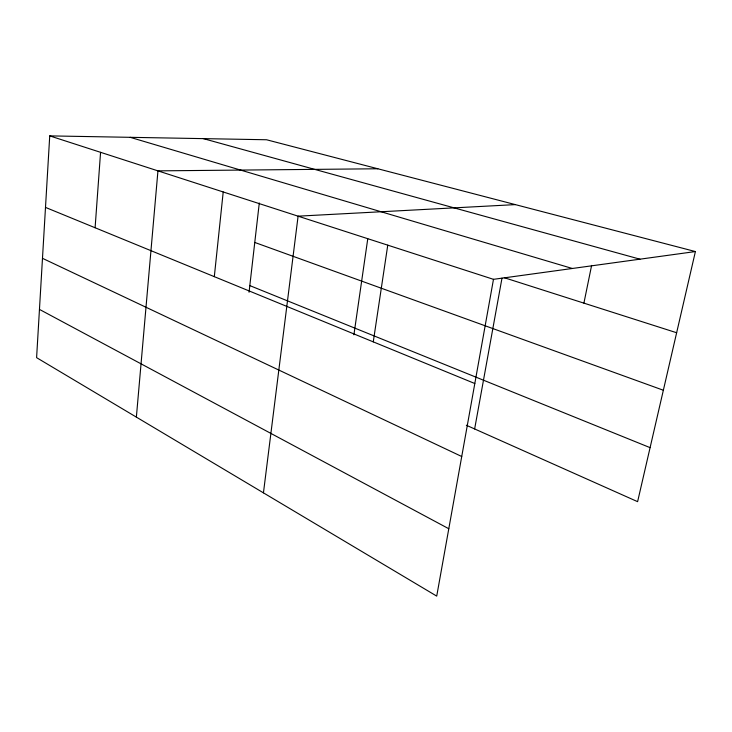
<?xml version="1.0" encoding="UTF-8"?>
<svg xmlns="http://www.w3.org/2000/svg" width="732" height="732" viewBox="0 0 732 732"><rect width="100%" height="100%" fill="white"/><g stroke="black" fill="none" stroke-linecap="round" stroke-linejoin="round"><path stroke-width="1.1" d="M695.4 251.552L266.549 139.757L49.73 135.887L36.6 357.664L436.72 596.113L493.478 279.331L695.4 251.552L637.609 501.667L466.339 425.246M95.105 227.753L100.568 152.32M136.372 417.121L157.947 170.867L377.858 168.772M214.311 276.659L223.214 191.967M249.054 292.242L259.293 202.993M263.447 492.846L298.098 216.169L515.328 204.612M353.904 334.808L367.766 238.778M373.265 341.871L387.759 245.156M474.638 428.952L501.987 278.16M583.907 303.13L591.621 265.405M203.35 138.632L639.951 259.183M130.159 137.323L572.342 268.479M504.339 277.73L676.643 332.74M49.73 135.887L493.478 279.331M254.763 242.448L663.357 390.238M249.813 285.599L650.089 447.645M45.494 207.403L474.812 383.522M42.483 258.323L461.727 456.512M39.455 309.398L448.789 528.733"/></g></svg>
